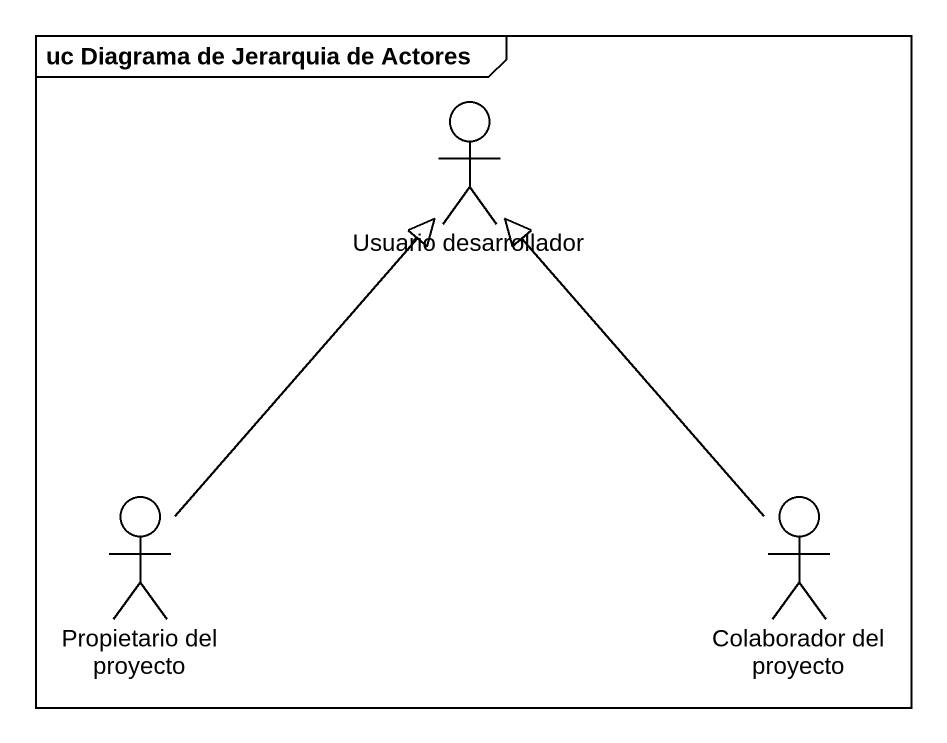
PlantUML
@startuml
mainframe uc Diagrama de Jerarquia de Actores
actor "Usuario desarrollador" as Usuario_desarrollador
actor "Propietario del proyecto" as Propietario_del_proyecto
actor "Colaborador del proyecto" as Colaborador_del_proyecto
Propietario_del_proyecto -up-|> Usuario_desarrollador
Colaborador_del_proyecto -up-|> Usuario_desarrollador
@enduml
